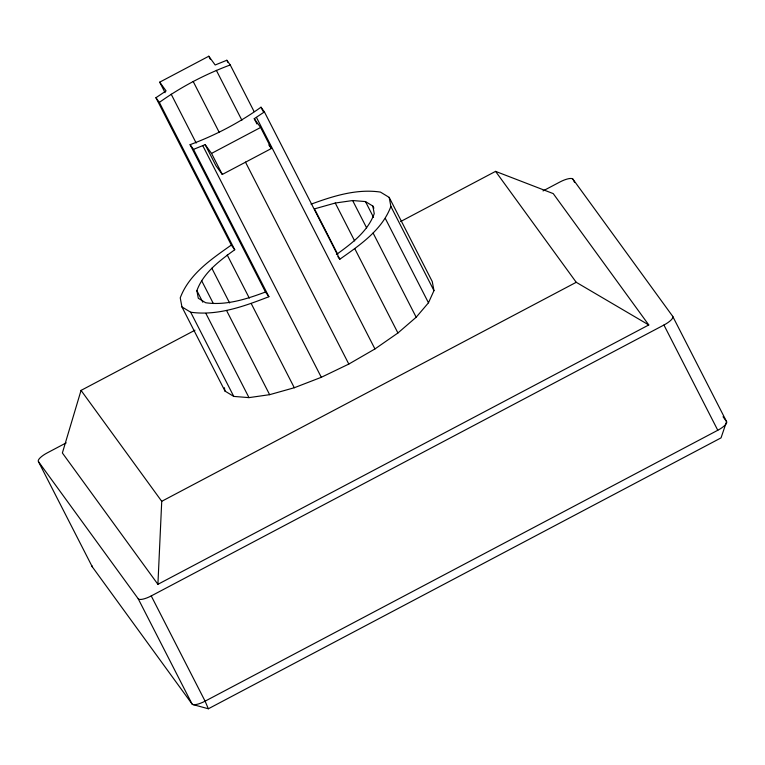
<?xml version="1.0" encoding="UTF-8"?>
<svg xmlns="http://www.w3.org/2000/svg" width="765" height="765" viewBox="0 0 765 765"><rect width="100%" height="100%" fill="white"/><g stroke="black" fill="none" stroke-linecap="round" stroke-linejoin="round"><path stroke-width="1.15" d="M400.64 221.534L495.567 171.37L553.238 193.602L648.777 324.953L157.906 584.326L161.731 501.314L81.052 390.399L194.97 330.212M81.052 390.399L62.376 452.976L157.906 584.326M155.926 97.719L231.326 245.058C211.427 259.125 189.089 274.119 180.244 297.862L181.936 306.908L190.686 312.216C217.614 316.05 244.14 306.296 268.897 296.715L265.484 292.01C246.502 299.096 226.134 305.723 205.67 302.739L198.298 298.264L196.873 290.652C203.433 272.627 219.737 260.616 234.74 249.753L159.35 102.414L155.926 97.719L166.082 90.92L159.713 82.161L208.797 56.227L215.175 64.987L226.832 60.253L230.246 64.958L254.114 111.594M337.891 256.629L339.803 259.249C359.703 245.182 382.041 230.189 390.877 206.435L389.194 197.399L380.435 192.082C356.729 188.582 333.11 196.098 311.068 204.179M181.936 306.908L225.015 391.097L233.765 396.413L248.988 397.628L269.634 394.673L294.296 387.74L321.31 377.298L348.811 364.073L374.946 348.955L397.924 332.985L416.179 317.236L428.476 302.787L433.965 290.633L432.273 281.587L389.194 197.399M159.35 102.414C181.142 86.837 205.144 74.301 230.246 64.958M339.803 259.249L264.403 111.91L260.989 107.215C239.187 122.802 215.185 135.338 190.083 144.681L265.484 292.01M256.944 123.978L254.248 118.709L264.403 111.91M336.38 254.554C351.393 243.681 367.688 231.68 374.248 213.655L372.832 206.043L365.46 201.568L352.646 200.545L335.261 203.031L314.492 208.874L337.786 254.401M205.163 144.652L211.532 153.411L260.616 127.468L271.393 148.515L222.299 174.458L215.931 165.699L205.163 144.652L193.497 149.376L190.083 144.681M66.211 442.868L47.22 452.899A12.345 3.567 -27.1 0 0 38.432 461.582L92.288 566.827L192.063 704.01A12.345 3.567 -27.1 0 0 205.096 701.17L717.78 430.265A12.345 3.567 -27.1 0 0 726.568 421.582L672.712 316.347L572.937 179.153A12.345 3.567 -27.1 0 0 559.904 182.003L543.026 190.915M161.731 501.314L576.236 282.295L648.777 324.953M38.432 461.582L138.216 598.775A12.345 3.567 -27.1 0 0 151.24 595.925L663.924 325.029A12.345 3.567 -27.1 0 0 672.712 316.347M192.99 704.575L208.357 708.773L721.041 437.876L726.568 421.582L723.049 416.753M495.567 171.37L576.236 282.295M254.248 118.709L260.616 127.468M268.84 145.015L271.393 148.515M231.326 245.058L234.74 249.753M663.924 325.029L717.78 430.265M572.937 179.153L574.563 182.347M390.877 206.435L433.965 290.633M385.388 218.599L428.476 302.787M372.832 206.043L373.903 208.147M365.46 201.568L373.54 217.356M373.1 233.038L416.179 317.236M352.646 200.545L366.645 227.903M335.261 203.031L354.644 240.918M354.845 248.788L397.924 332.985M260.989 107.215L263.16 111.451M256.466 117.428L374.946 348.955M226.832 60.253L227.922 62.376M216.352 70.323L241.893 120.239M208.797 56.227L210.413 59.383M245.46 162.094L348.811 364.073M193.182 81.463L219.268 132.441M211.532 153.411L222.299 174.458M202.83 145.771L321.31 377.298M171.178 94.191L196.175 143.045M159.713 82.161L165.097 92.689M193.497 149.376L268.897 296.715M227.224 254.984L249.304 298.13M251.216 303.542L294.296 387.74M211.848 268.247L229.615 302.978M226.545 310.475L269.634 394.673M201.501 280.411L213.349 303.562M196.873 290.652L202.802 302.223M205.9 313.44L248.988 397.628M190.686 312.216L233.765 396.413M151.24 595.925L205.096 701.17L208.357 708.773M138.216 598.775L192.063 704.01M224.384 387.712L225.015 391.097M92.288 566.827A12.345 3.567 -27.1 0 1 92.106 565.87"/></g></svg>
